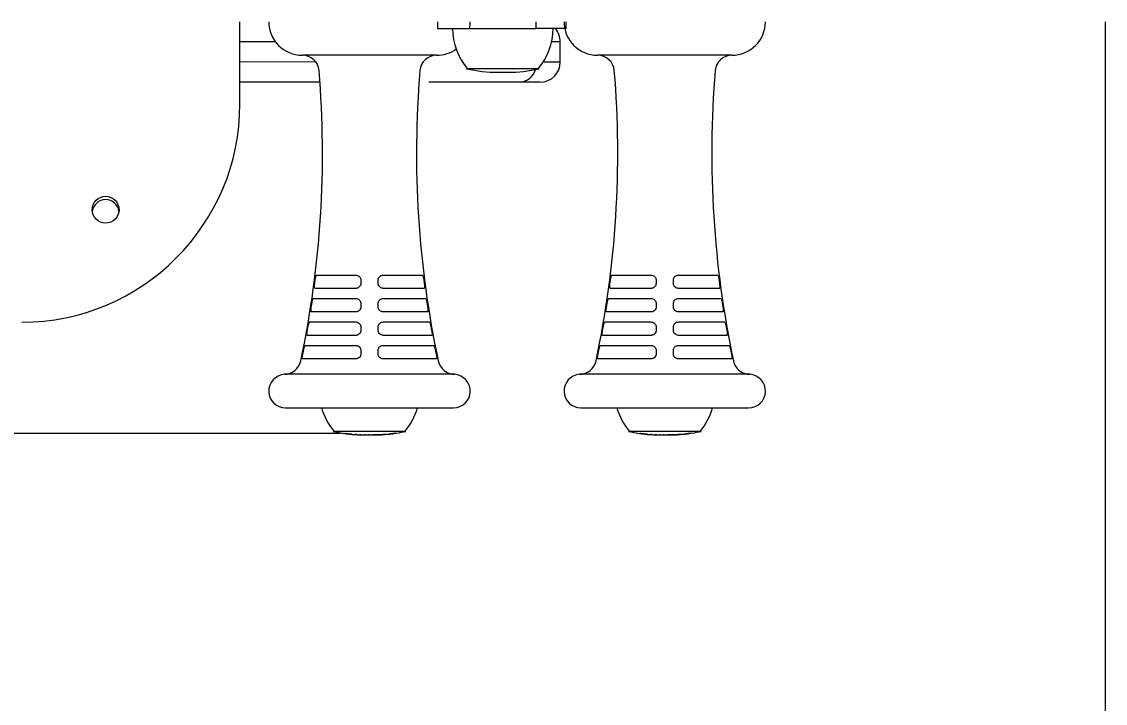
# Model space of a CAD drawing. Header units: millimetres. Extents: x -2738 to 1904, y -2170 to 1838.
# Drawn here: x 81 to 403.7, y -25.2 to 177.8 of the extents above; entities that cross this region are included whole.
import ezdxf

# ---------------------------------------------------------------- set-up
doc = ezdxf.new("R2010")
doc.units = ezdxf.units.MM
doc.layers.add('DIKOM_ОБЪЕКТ', color=7, linetype='Continuous')
doc.layers.add('DIKOM_РАЗМЕР_ОБЪЕКТА', color=7, linetype='Continuous')
doc.styles.add('style1', font='arialbd.ttf', dxfattribs={"width": 0.8})
doc.dimstyles.new('1-50', dxfattribs={"dimtxt": 300, "dimasz": 200, "dimexe": 100, "dimexo": 0, "dimgap": 100, "dimtad": 1, "dimtxsty": 'style1', "dimcen": 200, "dimclrd": 7, "dimclre": 7, "dimclrt": 7, "dimadec": 1, "dimazin": 2, "dimtfac": 1, "dimtmove": 0, "dimatfit": 2, "dimfxl": 0, "dimlwd": 25, "dimlwe": 18, "dimarcsym": 0})

# ---------------------------------------------------------------- blocks, each defined once
blk = doc.blocks.new('*D0')
at = {"layer": 'Defpoints', "color": 0, "transparency": 16777216}
for p in [(-415.18, 177.81), (403.7, 177.81), (403.7, -584.81)]:
    blk.add_point(p, dxfattribs=at)
at = {"layer": 'DIKOM_РАЗМЕР_ОБЪЕКТА', "color": 7, "lineweight": 18, "transparency": 16777216}
for p, q in [((-415.18, 177.81), (-415.18, -684.81)), ((403.7, 177.81), (403.7, -684.81))]:
    blk.add_line(p, q, dxfattribs=at)
at = {"layer": 'DIKOM_РАЗМЕР_ОБЪЕКТА', "color": 7, "lineweight": 25, "transparency": 16777216}
blk.add_line((-215.18, -584.81), (203.7, -584.81), dxfattribs=at)
at = {"layer": 'DIKOM_РАЗМЕР_ОБЪЕКТА', "color": 7, "transparency": 16777216}
for points in [[(-215.18, -551.48), (-215.18, -618.15), (-415.18, -584.81)], [(203.7, -551.48), (203.7, -618.15), (403.7, -584.81)]]:
    blk.add_solid(points, dxfattribs=at)
at = {"layer": 'DIKOM_РАЗМЕР_ОБЪЕКТА', "color": 7, "transparency": 16777216, "insert": (-5.74, -331.64), "char_height": 300, "attachment_point": 5, "style": 'style1'}
blk.add_mtext('{\\fArial|b0|i0|c204|p34;820}', dxfattribs=at)
blk = doc.blocks.new('*D3')
at = {"layer": 'Defpoints', "color": 0, "transparency": 16777216}
for p in [(174.05, 320.81), (-602, 55.19), (175.94, 55.19)]:
    blk.add_point(p, dxfattribs=at)
at = {"layer": 'DIKOM_РАЗМЕР_ОБЪЕКТА', "color": 7, "lineweight": 25, "transparency": 16777216}
for p, q in [((-602, 520.81), (-602, 720.81)), ((-602, 320.81), (-602, 55.19)), ((-602, -144.81), (-602, -344.81))]:
    blk.add_line(p, q, dxfattribs=at)
at = {"layer": 'DIKOM_РАЗМЕР_ОБЪЕКТА', "color": 7, "lineweight": 18, "transparency": 16777216}
for p, q in [((174.05, 320.81), (-702, 320.81)), ((175.94, 55.19), (-702, 55.19))]:
    blk.add_line(p, q, dxfattribs=at)
at = {"layer": 'DIKOM_РАЗМЕР_ОБЪЕКТА', "color": 7, "transparency": 16777216}
for points in [[(-635.33, 520.81), (-568.67, 520.81), (-602, 320.81)], [(-635.33, -144.81), (-568.67, -144.81), (-602, 55.19)]]:
    blk.add_solid(points, dxfattribs=at)
at = {"layer": 'DIKOM_РАЗМЕР_ОБЪЕКТА', "color": 7, "transparency": 16777216, "insert": (-855.17, 188), "char_height": 300, "attachment_point": 5, "rotation": 90, "style": 'style1'}
blk.add_mtext('{\\fArial|b0|i0|c204|p34;260}', dxfattribs=at)

msp = doc.modelspace()

# ---------------------------------------------------------------- linework, layer by layer
at = {"layer": 'DIKOM_ОБЪЕКТ', "color": 7, "lineweight": 15}
for p, q in [((145.955, 153.314), (145.955, 177.814)), ((204.795, 177.814), (204.795, 175.814)), ((234.19, 175.814), (234.19, 177.814)), ((243.144, 175.814), (243.144, 177.814)), ((204.795, 175.814), (234.19, 175.814)), ((243.144, 175.814), (234.19, 175.814)), ((156.548, 171.814), (145.955, 171.814)), ((241.378, 171.814), (238.811, 171.814)), ((241.378, 165.814), (241.378, 171.814)), ((145.955, 165.814), (168.476, 165.907)), ((204.548, 167.814), (164.548, 167.814)), ((212.127, 165.814), (212.127, 166.06)), ((212.127, 165.814), (212.284, 165.814)), ((236.275, 165.814), (241.378, 165.814)), ((292.485, 167.814), (252.485, 167.814)), ((235.08, 163.814), (213.48, 163.814)), ((222.805, 162.761), (225.754, 162.761)), ((169.793, 159.814), (145.955, 159.814)), ((207.186, 159.814), (202.201, 159.814)), ((229.377, 159.814), (207.186, 159.814)), ((235.378, 159.814), (229.377, 159.814)), ((168.88, 102.374), (180.421, 102.374)), ((188.674, 102.374), (200.216, 102.374)), ((256.816, 102.374), (268.358, 102.374)), ((276.611, 102.374), (288.153, 102.374)), ((180.426, 98.381), (168.347, 98.381)), ((200.749, 98.381), (188.67, 98.381)), ((268.363, 98.381), (256.284, 98.381)), ((288.686, 98.381), (276.607, 98.381)), ((167.911, 95.386), (180.429, 95.386)), ((188.667, 95.386), (201.185, 95.386)), ((255.848, 95.386), (268.366, 95.386)), ((276.604, 95.386), (289.122, 95.386)), ((180.433, 91.393), (167.281, 91.393)), ((201.815, 91.393), (188.662, 91.393)), ((268.37, 91.393), (255.218, 91.393)), ((289.752, 91.393), (276.599, 91.393)), ((166.772, 88.398), (180.437, 88.398)), ((188.659, 88.398), (202.324, 88.398)), ((254.709, 88.398), (268.374, 88.398)), ((276.596, 88.398), (290.261, 88.398)), ((180.441, 84.404), (166.045, 84.404)), ((203.051, 84.404), (188.654, 84.404)), ((268.378, 84.404), (253.982, 84.404)), ((290.988, 84.404), (276.591, 84.404)), ((165.462, 81.409), (180.445, 81.409)), ((188.651, 81.409), (203.633, 81.409)), ((253.399, 81.409), (268.382, 81.409)), ((276.588, 81.409), (291.57, 81.409)), ((180.449, 77.416), (164.637, 77.416)), ((204.459, 77.416), (188.647, 77.416)), ((268.386, 77.416), (252.574, 77.416)), ((292.396, 77.416), (276.583, 77.416)), ((209.902, 72.814), (159.194, 72.814)), ((297.839, 72.814), (247.131, 72.814)), ((159.561, 62.8), (209.534, 62.8)), ((247.498, 62.8), (297.471, 62.8)), ((195.348, 55.814), (173.748, 55.814)), ((176.869, 55.228), (176.814, 55.233)), ((189.072, 54.918), (189.058, 54.917)), ((189.196, 54.954), (190.524, 55.008)), ((190.649, 55.019), (190.437, 55.005)), ((190.863, 55.048), (191.176, 55.185)), ((191.46, 55.191), (191.129, 55.081)), ((191.469, 55.193), (191.46, 55.191)), ((283.285, 55.814), (261.685, 55.814)), ((264.806, 55.228), (264.751, 55.233)), ((277.009, 54.918), (276.995, 54.917)), ((277.133, 54.954), (278.461, 55.008)), ((278.586, 55.019), (278.374, 55.005)), ((278.8, 55.048), (279.113, 55.185)), ((279.396, 55.191), (279.066, 55.081)), ((279.406, 55.193), (279.396, 55.191)), ((180.77, 54.834), (181.006, 54.818)), ((183.217, 54.761), (182.954, 54.761)), ((183.121, 54.761), (184.031, 54.761)), ((184.046, 54.761), (185.09, 54.761)), ((184.392, 54.763), (184.047, 54.762)), ((185.093, 54.761), (185.475, 54.761)), ((185.475, 54.761), (186.023, 54.761)), ((188.293, 54.829), (188.305, 54.826)), ((268.707, 54.834), (268.943, 54.818)), ((271.154, 54.761), (270.891, 54.761)), ((271.058, 54.761), (271.968, 54.761)), ((271.982, 54.761), (273.026, 54.761)), ((272.329, 54.763), (271.984, 54.762)), ((273.029, 54.761), (273.412, 54.761)), ((273.412, 54.761), (273.96, 54.761)), ((276.23, 54.829), (276.242, 54.826))]:
    msp.add_line(p, q, dxfattribs=at)
at = {"layer": 'DIKOM_ОБЪЕКТ', "color": 7, "lineweight": 15, "flags": 128}
for points in [[(190.788, 55.034), (190.793, 55.034), (190.797, 55.035)], [(278.725, 55.034), (278.73, 55.034), (278.734, 55.035)]]:
    msp.add_lwpolyline(points, dxfattribs=at)
at = {"layer": 'DIKOM_ОБЪЕКТ', "color": 7, "lineweight": 15}
msp.add_circle((105.955, 121.814), 4, dxfattribs=at)
for centre, radius, start, end in [((164.548, 177.814), 10, 180, 270), ((204.548, 177.814), 10, 348.46305, 0), ((252.485, 177.814), 10, 180, 270), ((292.485, 177.814), 10, 270, 0), ((227.956, 175.974), 18.677, 180.49093, 220.62116), ((220.603, 175.974), 18.677, 319.37884, 359.50907), ((235.378, 171.814), 6, 0, 41.81031), ((204.548, 177.814), 10, 270, 305.6062), ((164.548, 162.814), 5, 4.72815, 90), ((204.548, 162.814), 5, 90, 175.27185), ((235.378, 165.814), 6, 270, 0), ((252.485, 162.814), 5, 4.72815, 90), ((292.485, 162.814), 5, 90, 175.27185), ((-128.311, 138.592), 298.859, 348.06357, 4.72815), ((497.407, 138.592), 298.859, 175.27185, 191.93643), ((222.805, 204.597), 41.836, 257.12038, 270), ((225.754, 204.597), 41.836, 270, 282.87962), ((229.069, 164.864), 5.059, 273.49351, 345.2325), ((-40.374, 138.592), 298.859, 348.06357, 4.72815), ((585.344, 138.592), 298.859, 175.27185, 191.93643), ((80.955, 153.314), 65, 270, 0), ((105.955, 120.814), 4, 7.18076, 172.81924), ((159.194, 77.814), 5, 270, 348.06357), ((209.902, 77.814), 5, 191.93643, 270), ((247.131, 77.814), 5, 270, 348.06357), ((297.839, 77.814), 5, 191.93643, 270), ((159.561, 67.814), 5.013, 94.20247, 270), ((209.534, 67.814), 5.013, 270, 85.79753), ((247.498, 67.814), 5.013, 94.20247, 270), ((297.471, 67.814), 5.013, 270, 85.79753), ((188.225, 67.974), 18.677, 196.06738, 220.62116), ((180.871, 67.974), 18.677, 319.37884, 343.93262), ((276.162, 67.974), 18.677, 196.06738, 220.62116), ((268.808, 67.974), 18.677, 319.37884, 343.93262), ((183.073, 96.597), 41.836, 257.12038, 261.47051), ((183.073, 96.597), 41.836, 263.39515, 264.50683), ((183.073, 96.597), 41.836, 265.33853, 266.52908), ((186.023, 96.597), 41.836, 273.0951, 274.21074), ((186.023, 96.597), 41.836, 274.84957, 276.05843), ((186.023, 96.597), 41.836, 277.01283, 278.092), ((186.023, 96.597), 41.836, 279.17415, 282.87962), ((271.01, 96.597), 41.836, 257.12038, 261.47051), ((271.01, 96.597), 41.836, 263.39515, 264.50683), ((271.01, 96.597), 41.836, 265.33853, 266.52908), ((273.96, 96.597), 41.836, 273.0951, 274.21074), ((273.96, 96.597), 41.836, 274.84957, 276.05843), ((273.96, 96.597), 41.836, 277.01283, 278.092), ((273.96, 96.597), 41.836, 279.17415, 282.87962), ((183.073, 96.597), 41.836, 267.16682, 268.31405), ((183.073, 96.597), 41.836, 268.95114, 269.28741), ((186.023, 96.597), 41.836, 270, 272.47474), ((271.01, 96.597), 41.836, 267.16682, 268.31405), ((271.01, 96.597), 41.836, 268.95114, 269.28741), ((273.96, 96.597), 41.836, 270, 272.47474)]:
    msp.add_arc(centre, radius, start, end, dxfattribs=at)
for points in [[(168.232, 99.879), (168.276, 100.211), (168.32, 100.544), (168.363, 100.877)], [(181.97, 100.877), (181.97, 100.544), (181.97, 100.211), (181.971, 99.879)], [(187.125, 99.879), (187.125, 100.211), (187.126, 100.544), (187.126, 100.877)], [(200.733, 100.877), (200.776, 100.544), (200.819, 100.211), (200.864, 99.879)], [(256.169, 99.879), (256.213, 100.211), (256.257, 100.544), (256.3, 100.877)], [(269.907, 100.877), (269.907, 100.544), (269.907, 100.211), (269.907, 99.879)], [(275.062, 99.879), (275.062, 100.211), (275.063, 100.544), (275.063, 100.877)], [(288.67, 100.877), (288.713, 100.544), (288.756, 100.211), (288.8, 99.879)], [(167.223, 92.89), (167.275, 93.223), (167.326, 93.556), (167.377, 93.889)], [(181.975, 93.889), (181.975, 93.556), (181.975, 93.223), (181.975, 92.89)], [(187.12, 92.89), (187.121, 93.223), (187.121, 93.556), (187.121, 93.889)], [(201.718, 93.889), (201.769, 93.556), (201.821, 93.223), (201.873, 92.89)], [(255.16, 92.89), (255.212, 93.223), (255.263, 93.556), (255.314, 93.889)], [(269.912, 93.889), (269.912, 93.556), (269.912, 93.223), (269.912, 92.89)], [(275.057, 92.89), (275.058, 93.223), (275.058, 93.556), (275.058, 93.889)], [(289.655, 93.889), (289.706, 93.556), (289.758, 93.223), (289.81, 92.89)], [(166.044, 85.902), (166.104, 86.235), (166.164, 86.567), (166.223, 86.9)], [(181.98, 86.9), (181.98, 86.567), (181.98, 86.235), (181.98, 85.902)], [(187.116, 85.902), (187.116, 86.235), (187.116, 86.567), (187.116, 86.9)], [(202.873, 86.9), (202.932, 86.567), (202.992, 86.235), (203.052, 85.902)], [(253.981, 85.902), (254.041, 86.235), (254.101, 86.567), (254.16, 86.9)], [(269.916, 86.9), (269.917, 86.567), (269.917, 86.235), (269.917, 85.902)], [(275.052, 85.902), (275.053, 86.235), (275.053, 86.567), (275.053, 86.9)], [(290.81, 86.9), (290.869, 86.567), (290.929, 86.235), (290.989, 85.902)], [(164.694, 78.914), (164.762, 79.246), (164.83, 79.579), (164.897, 79.912)], [(181.984, 79.912), (181.985, 79.579), (181.985, 79.246), (181.985, 78.914)], [(187.111, 78.914), (187.111, 79.246), (187.111, 79.579), (187.111, 79.912)], [(204.199, 79.912), (204.266, 79.579), (204.334, 79.246), (204.402, 78.914)], [(252.63, 78.914), (252.699, 79.246), (252.767, 79.579), (252.834, 79.912)], [(269.921, 79.912), (269.922, 79.579), (269.922, 79.246), (269.922, 78.914)], [(275.048, 78.914), (275.048, 79.246), (275.048, 79.579), (275.048, 79.912)], [(292.136, 79.912), (292.203, 79.579), (292.271, 79.246), (292.339, 78.914)]]:
    msp.add_open_spline(points, degree=3, dxfattribs=at)
for points, knots in [([(168.363, 100.877), (168.389, 101.081), (168.422, 101.283), (168.477, 101.557), (168.497, 101.645), (168.538, 101.808), (168.559, 101.882), (168.604, 102.019), (168.627, 102.08), (168.675, 102.185), (168.7, 102.23), (168.775, 102.338), (168.827, 102.374), (168.88, 102.374)], [0, 0, 0, 0, 0.25, 0.25, 0.375, 0.375, 0.5, 0.5, 0.625, 0.625, 0.75, 0.75, 1, 1, 1, 1]), ([(180.421, 102.374), (180.62, 102.374), (180.818, 102.337), (181.185, 102.194), (181.357, 102.086), (181.573, 101.882), (181.64, 101.806), (181.756, 101.643), (181.805, 101.556), (181.886, 101.372), (181.917, 101.275), (181.959, 101.079), (181.97, 100.979), (181.97, 100.877)], [0, 0, 0, 0, 0.25, 0.25, 0.5, 0.5, 0.625, 0.625, 0.75, 0.75, 0.875, 0.875, 1, 1, 1, 1]), ([(187.126, 100.877), (187.126, 101.081), (187.17, 101.283), (187.291, 101.557), (187.342, 101.645), (187.457, 101.808), (187.523, 101.882), (187.668, 102.019), (187.748, 102.08), (187.915, 102.185), (188.003, 102.23), (188.28, 102.338), (188.475, 102.374), (188.674, 102.374)], [0, 0, 0, 0, 0.25, 0.25, 0.375, 0.375, 0.5, 0.5, 0.625, 0.625, 0.75, 0.75, 1, 1, 1, 1]), ([(200.216, 102.374), (200.269, 102.374), (200.321, 102.337), (200.421, 102.194), (200.47, 102.086), (200.537, 101.882), (200.559, 101.806), (200.6, 101.643), (200.619, 101.556), (200.656, 101.372), (200.674, 101.275), (200.705, 101.079), (200.72, 100.979), (200.733, 100.877)], [0, 0, 0, 0, 0.25, 0.25, 0.5, 0.5, 0.625, 0.625, 0.75, 0.75, 0.875, 0.875, 1, 1, 1, 1]), ([(256.3, 100.877), (256.326, 101.081), (256.358, 101.283), (256.414, 101.557), (256.433, 101.645), (256.475, 101.808), (256.496, 101.882), (256.541, 102.019), (256.564, 102.08), (256.612, 102.185), (256.636, 102.23), (256.712, 102.338), (256.764, 102.374), (256.816, 102.374)], [0, 0, 0, 0, 0.25, 0.25, 0.375, 0.375, 0.5, 0.5, 0.625, 0.625, 0.75, 0.75, 1, 1, 1, 1]), ([(268.358, 102.374), (268.557, 102.374), (268.755, 102.337), (269.122, 102.194), (269.294, 102.086), (269.51, 101.882), (269.577, 101.806), (269.693, 101.643), (269.742, 101.556), (269.823, 101.372), (269.854, 101.275), (269.896, 101.079), (269.907, 100.979), (269.907, 100.877)], [0, 0, 0, 0, 0.25, 0.25, 0.5, 0.5, 0.625, 0.625, 0.75, 0.75, 0.875, 0.875, 1, 1, 1, 1]), ([(275.063, 100.877), (275.063, 101.081), (275.107, 101.283), (275.228, 101.557), (275.279, 101.645), (275.394, 101.808), (275.46, 101.882), (275.605, 102.019), (275.685, 102.08), (275.852, 102.185), (275.94, 102.23), (276.217, 102.338), (276.412, 102.374), (276.611, 102.374)], [0, 0, 0, 0, 0.25, 0.25, 0.375, 0.375, 0.5, 0.5, 0.625, 0.625, 0.75, 0.75, 1, 1, 1, 1]), ([(288.153, 102.374), (288.206, 102.374), (288.258, 102.337), (288.358, 102.194), (288.407, 102.086), (288.474, 101.882), (288.496, 101.806), (288.537, 101.643), (288.556, 101.556), (288.593, 101.372), (288.611, 101.275), (288.642, 101.079), (288.657, 100.979), (288.67, 100.877)], [0, 0, 0, 0, 0.25, 0.25, 0.5, 0.5, 0.625, 0.625, 0.75, 0.75, 0.875, 0.875, 1, 1, 1, 1]), ([(168.347, 98.381), (168.297, 98.381), (168.256, 98.418), (168.196, 98.561), (168.176, 98.67), (168.164, 98.876), (168.163, 98.953), (168.165, 99.117), (168.168, 99.204), (168.18, 99.388), (168.188, 99.485), (168.207, 99.679), (168.219, 99.778), (168.232, 99.879)], [0, 0, 0, 0, 0.25, 0.25, 0.5, 0.5, 0.625, 0.625, 0.75, 0.75, 0.875, 0.875, 1, 1, 1, 1]), ([(181.971, 99.879), (181.971, 99.678), (181.928, 99.478), (181.769, 99.112), (181.65, 98.944), (181.432, 98.738), (181.352, 98.676), (181.183, 98.57), (181.095, 98.525), (180.909, 98.453), (180.813, 98.426), (180.621, 98.39), (180.524, 98.381), (180.426, 98.381)], [0, 0, 0, 0, 0.25, 0.25, 0.5, 0.5, 0.625, 0.625, 0.75, 0.75, 0.875, 0.875, 1, 1, 1, 1]), ([(188.67, 98.381), (188.474, 98.381), (188.277, 98.418), (187.908, 98.561), (187.735, 98.67), (187.518, 98.876), (187.451, 98.953), (187.335, 99.117), (187.287, 99.204), (187.207, 99.388), (187.176, 99.485), (187.135, 99.679), (187.125, 99.778), (187.125, 99.879)], [0, 0, 0, 0, 0.25, 0.25, 0.5, 0.5, 0.625, 0.625, 0.75, 0.75, 0.875, 0.875, 1, 1, 1, 1]), ([(200.864, 99.879), (200.89, 99.678), (200.91, 99.478), (200.933, 99.112), (200.936, 98.944), (200.923, 98.738), (200.917, 98.676), (200.897, 98.57), (200.885, 98.525), (200.855, 98.453), (200.837, 98.426), (200.797, 98.39), (200.774, 98.381), (200.749, 98.381)], [0, 0, 0, 0, 0.25, 0.25, 0.5, 0.5, 0.625, 0.625, 0.75, 0.75, 0.875, 0.875, 1, 1, 1, 1]), ([(256.284, 98.381), (256.234, 98.381), (256.193, 98.418), (256.132, 98.561), (256.113, 98.67), (256.101, 98.876), (256.1, 98.953), (256.102, 99.117), (256.105, 99.204), (256.117, 99.388), (256.125, 99.485), (256.144, 99.679), (256.156, 99.778), (256.169, 99.879)], [0, 0, 0, 0, 0.25, 0.25, 0.5, 0.5, 0.625, 0.625, 0.75, 0.75, 0.875, 0.875, 1, 1, 1, 1]), ([(269.907, 99.879), (269.908, 99.678), (269.865, 99.478), (269.706, 99.112), (269.587, 98.944), (269.369, 98.738), (269.289, 98.676), (269.12, 98.57), (269.031, 98.525), (268.846, 98.453), (268.75, 98.426), (268.558, 98.39), (268.461, 98.381), (268.363, 98.381)], [0, 0, 0, 0, 0.25, 0.25, 0.5, 0.5, 0.625, 0.625, 0.75, 0.75, 0.875, 0.875, 1, 1, 1, 1]), ([(276.607, 98.381), (276.411, 98.381), (276.213, 98.418), (275.845, 98.561), (275.672, 98.67), (275.454, 98.876), (275.388, 98.953), (275.272, 99.117), (275.223, 99.204), (275.144, 99.388), (275.113, 99.485), (275.072, 99.679), (275.062, 99.778), (275.062, 99.879)], [0, 0, 0, 0, 0.25, 0.25, 0.5, 0.5, 0.625, 0.625, 0.75, 0.75, 0.875, 0.875, 1, 1, 1, 1]), ([(288.8, 99.879), (288.827, 99.678), (288.847, 99.478), (288.87, 99.112), (288.873, 98.944), (288.86, 98.738), (288.853, 98.676), (288.834, 98.57), (288.822, 98.525), (288.792, 98.453), (288.774, 98.426), (288.734, 98.39), (288.711, 98.381), (288.686, 98.381)], [0, 0, 0, 0, 0.25, 0.25, 0.5, 0.5, 0.625, 0.625, 0.75, 0.75, 0.875, 0.875, 1, 1, 1, 1]), ([(167.377, 93.889), (167.409, 94.092), (167.445, 94.293), (167.506, 94.566), (167.527, 94.655), (167.571, 94.817), (167.593, 94.892), (167.64, 95.028), (167.664, 95.09), (167.712, 95.196), (167.736, 95.24), (167.811, 95.349), (167.861, 95.386), (167.911, 95.386)], [0, 0, 0, 0, 0.25, 0.25, 0.375, 0.375, 0.5, 0.5, 0.625, 0.625, 0.75, 0.75, 1, 1, 1, 1]), ([(180.429, 95.386), (180.629, 95.386), (180.827, 95.348), (181.194, 95.204), (181.365, 95.096), (181.581, 94.891), (181.647, 94.815), (181.762, 94.652), (181.811, 94.566), (181.891, 94.382), (181.923, 94.286), (181.964, 94.09), (181.975, 93.99), (181.975, 93.889)], [0, 0, 0, 0, 0.25, 0.25, 0.5, 0.5, 0.625, 0.625, 0.75, 0.75, 0.875, 0.875, 1, 1, 1, 1]), ([(187.121, 93.889), (187.121, 94.092), (187.165, 94.293), (187.285, 94.566), (187.335, 94.655), (187.45, 94.817), (187.515, 94.892), (187.66, 95.028), (187.739, 95.09), (187.906, 95.196), (187.994, 95.24), (188.271, 95.349), (188.467, 95.386), (188.667, 95.386)], [0, 0, 0, 0, 0.25, 0.25, 0.375, 0.375, 0.5, 0.5, 0.625, 0.625, 0.75, 0.75, 1, 1, 1, 1]), ([(201.185, 95.386), (201.235, 95.386), (201.285, 95.348), (201.384, 95.204), (201.433, 95.096), (201.503, 94.891), (201.526, 94.815), (201.569, 94.652), (201.59, 94.566), (201.631, 94.382), (201.65, 94.286), (201.686, 94.09), (201.703, 93.99), (201.718, 93.889)], [0, 0, 0, 0, 0.25, 0.25, 0.5, 0.5, 0.625, 0.625, 0.75, 0.75, 0.875, 0.875, 1, 1, 1, 1]), ([(255.314, 93.889), (255.346, 94.092), (255.382, 94.293), (255.443, 94.566), (255.464, 94.655), (255.508, 94.817), (255.53, 94.892), (255.577, 95.028), (255.601, 95.09), (255.649, 95.196), (255.673, 95.24), (255.748, 95.349), (255.798, 95.386), (255.848, 95.386)], [0, 0, 0, 0, 0.25, 0.25, 0.375, 0.375, 0.5, 0.5, 0.625, 0.625, 0.75, 0.75, 1, 1, 1, 1]), ([(268.366, 95.386), (268.566, 95.386), (268.764, 95.348), (269.131, 95.204), (269.302, 95.096), (269.518, 94.891), (269.584, 94.815), (269.699, 94.652), (269.748, 94.566), (269.828, 94.382), (269.86, 94.286), (269.901, 94.09), (269.911, 93.99), (269.912, 93.889)], [0, 0, 0, 0, 0.25, 0.25, 0.5, 0.5, 0.625, 0.625, 0.75, 0.75, 0.875, 0.875, 1, 1, 1, 1]), ([(275.058, 93.889), (275.058, 94.092), (275.102, 94.293), (275.222, 94.566), (275.272, 94.655), (275.387, 94.817), (275.452, 94.892), (275.596, 95.028), (275.676, 95.09), (275.843, 95.196), (275.931, 95.24), (276.208, 95.349), (276.404, 95.386), (276.604, 95.386)], [0, 0, 0, 0, 0.25, 0.25, 0.375, 0.375, 0.5, 0.5, 0.625, 0.625, 0.75, 0.75, 1, 1, 1, 1]), ([(289.122, 95.386), (289.172, 95.386), (289.222, 95.348), (289.321, 95.204), (289.37, 95.096), (289.44, 94.891), (289.462, 94.815), (289.506, 94.652), (289.527, 94.566), (289.567, 94.382), (289.587, 94.286), (289.623, 94.09), (289.64, 93.99), (289.655, 93.889)], [0, 0, 0, 0, 0.25, 0.25, 0.5, 0.5, 0.625, 0.625, 0.75, 0.75, 0.875, 0.875, 1, 1, 1, 1]), ([(167.281, 91.393), (167.234, 91.393), (167.197, 91.43), (167.145, 91.574), (167.131, 91.684), (167.126, 91.89), (167.128, 91.968), (167.135, 92.132), (167.141, 92.218), (167.158, 92.402), (167.169, 92.498), (167.193, 92.692), (167.207, 92.79), (167.223, 92.89)], [0, 0, 0, 0, 0.25, 0.25, 0.5, 0.5, 0.625, 0.625, 0.75, 0.75, 0.875, 0.875, 1, 1, 1, 1]), ([(181.975, 92.89), (181.975, 92.69), (181.934, 92.491), (181.776, 92.127), (181.658, 91.958), (181.441, 91.752), (181.36, 91.689), (181.192, 91.583), (181.103, 91.538), (180.918, 91.465), (180.822, 91.438), (180.629, 91.402), (180.532, 91.393), (180.433, 91.393)], [0, 0, 0, 0, 0.25, 0.25, 0.5, 0.5, 0.625, 0.625, 0.75, 0.75, 0.875, 0.875, 1, 1, 1, 1]), ([(188.662, 91.393), (188.466, 91.393), (188.268, 91.43), (187.899, 91.574), (187.726, 91.684), (187.51, 91.89), (187.443, 91.968), (187.329, 92.132), (187.28, 92.218), (187.201, 92.402), (187.171, 92.498), (187.131, 92.692), (187.12, 92.79), (187.12, 92.89)], [0, 0, 0, 0, 0.25, 0.25, 0.5, 0.5, 0.625, 0.625, 0.75, 0.75, 0.875, 0.875, 1, 1, 1, 1]), ([(201.873, 92.89), (201.904, 92.69), (201.929, 92.491), (201.963, 92.127), (201.971, 91.958), (201.966, 91.752), (201.962, 91.689), (201.948, 91.583), (201.938, 91.538), (201.912, 91.465), (201.896, 91.438), (201.859, 91.402), (201.838, 91.393), (201.815, 91.393)], [0, 0, 0, 0, 0.25, 0.25, 0.5, 0.5, 0.625, 0.625, 0.75, 0.75, 0.875, 0.875, 1, 1, 1, 1]), ([(255.218, 91.393), (255.171, 91.393), (255.133, 91.43), (255.082, 91.574), (255.068, 91.684), (255.063, 91.89), (255.064, 91.968), (255.072, 92.132), (255.078, 92.218), (255.095, 92.402), (255.106, 92.498), (255.13, 92.692), (255.144, 92.79), (255.16, 92.89)], [0, 0, 0, 0, 0.25, 0.25, 0.5, 0.5, 0.625, 0.625, 0.75, 0.75, 0.875, 0.875, 1, 1, 1, 1]), ([(269.912, 92.89), (269.912, 92.69), (269.871, 92.491), (269.713, 92.127), (269.594, 91.958), (269.378, 91.752), (269.297, 91.689), (269.129, 91.583), (269.04, 91.538), (268.855, 91.465), (268.759, 91.438), (268.566, 91.402), (268.469, 91.393), (268.37, 91.393)], [0, 0, 0, 0, 0.25, 0.25, 0.5, 0.5, 0.625, 0.625, 0.75, 0.75, 0.875, 0.875, 1, 1, 1, 1]), ([(276.599, 91.393), (276.403, 91.393), (276.205, 91.43), (275.836, 91.574), (275.663, 91.684), (275.447, 91.89), (275.38, 91.968), (275.266, 92.132), (275.217, 92.218), (275.138, 92.402), (275.107, 92.498), (275.067, 92.692), (275.057, 92.79), (275.057, 92.89)], [0, 0, 0, 0, 0.25, 0.25, 0.5, 0.5, 0.625, 0.625, 0.75, 0.75, 0.875, 0.875, 1, 1, 1, 1]), ([(289.81, 92.89), (289.841, 92.69), (289.866, 92.491), (289.9, 92.127), (289.908, 91.958), (289.903, 91.752), (289.899, 91.689), (289.885, 91.583), (289.875, 91.538), (289.849, 91.465), (289.833, 91.438), (289.796, 91.402), (289.775, 91.393), (289.752, 91.393)], [0, 0, 0, 0, 0.25, 0.25, 0.5, 0.5, 0.625, 0.625, 0.75, 0.75, 0.875, 0.875, 1, 1, 1, 1]), ([(166.223, 86.9), (166.259, 87.103), (166.3, 87.303), (166.365, 87.576), (166.388, 87.664), (166.435, 87.826), (166.458, 87.901), (166.506, 88.038), (166.53, 88.1), (166.579, 88.206), (166.604, 88.251), (166.677, 88.36), (166.725, 88.398), (166.772, 88.398)], [0, 0, 0, 0, 0.25, 0.25, 0.375, 0.375, 0.5, 0.5, 0.625, 0.625, 0.75, 0.75, 1, 1, 1, 1]), ([(180.437, 88.398), (180.637, 88.398), (180.836, 88.359), (181.203, 88.214), (181.374, 88.105), (181.589, 87.901), (181.655, 87.824), (181.769, 87.662), (181.817, 87.575), (181.897, 87.392), (181.928, 87.296), (181.969, 87.101), (181.979, 87.002), (181.98, 86.9)], [0, 0, 0, 0, 0.25, 0.25, 0.5, 0.5, 0.625, 0.625, 0.75, 0.75, 0.875, 0.875, 1, 1, 1, 1]), ([(187.116, 86.9), (187.116, 87.103), (187.159, 87.303), (187.279, 87.576), (187.328, 87.664), (187.443, 87.826), (187.507, 87.901), (187.651, 88.038), (187.73, 88.1), (187.897, 88.206), (187.985, 88.251), (188.262, 88.36), (188.458, 88.398), (188.659, 88.398)], [0, 0, 0, 0, 0.25, 0.25, 0.375, 0.375, 0.5, 0.5, 0.625, 0.625, 0.75, 0.75, 1, 1, 1, 1]), ([(202.324, 88.398), (202.37, 88.398), (202.419, 88.359), (202.517, 88.214), (202.566, 88.105), (202.638, 87.901), (202.662, 87.824), (202.708, 87.662), (202.731, 87.575), (202.774, 87.392), (202.796, 87.296), (202.836, 87.101), (202.855, 87.002), (202.873, 86.9)], [0, 0, 0, 0, 0.25, 0.25, 0.5, 0.5, 0.625, 0.625, 0.75, 0.75, 0.875, 0.875, 1, 1, 1, 1]), ([(254.16, 86.9), (254.196, 87.103), (254.237, 87.303), (254.302, 87.576), (254.325, 87.664), (254.371, 87.826), (254.395, 87.901), (254.443, 88.038), (254.467, 88.1), (254.516, 88.206), (254.54, 88.251), (254.614, 88.36), (254.662, 88.398), (254.709, 88.398)], [0, 0, 0, 0, 0.25, 0.25, 0.375, 0.375, 0.5, 0.5, 0.625, 0.625, 0.75, 0.75, 1, 1, 1, 1]), ([(268.374, 88.398), (268.574, 88.398), (268.773, 88.359), (269.14, 88.214), (269.311, 88.105), (269.526, 87.901), (269.592, 87.824), (269.706, 87.662), (269.754, 87.575), (269.834, 87.392), (269.865, 87.296), (269.906, 87.101), (269.916, 87.002), (269.916, 86.9)], [0, 0, 0, 0, 0.25, 0.25, 0.5, 0.5, 0.625, 0.625, 0.75, 0.75, 0.875, 0.875, 1, 1, 1, 1]), ([(275.053, 86.9), (275.053, 87.103), (275.096, 87.303), (275.216, 87.576), (275.265, 87.664), (275.38, 87.826), (275.444, 87.901), (275.588, 88.038), (275.667, 88.1), (275.834, 88.206), (275.922, 88.251), (276.199, 88.36), (276.395, 88.398), (276.596, 88.398)], [0, 0, 0, 0, 0.25, 0.25, 0.375, 0.375, 0.5, 0.5, 0.625, 0.625, 0.75, 0.75, 1, 1, 1, 1]), ([(290.261, 88.398), (290.307, 88.398), (290.356, 88.359), (290.454, 88.214), (290.503, 88.105), (290.575, 87.901), (290.599, 87.824), (290.645, 87.662), (290.667, 87.575), (290.711, 87.392), (290.733, 87.296), (290.773, 87.101), (290.792, 87.002), (290.81, 86.9)], [0, 0, 0, 0, 0.25, 0.25, 0.5, 0.5, 0.625, 0.625, 0.75, 0.75, 0.875, 0.875, 1, 1, 1, 1]), ([(166.045, 84.404), (166.001, 84.404), (165.967, 84.442), (165.925, 84.588), (165.915, 84.698), (165.919, 84.905), (165.923, 84.982), (165.936, 85.146), (165.944, 85.233), (165.967, 85.416), (165.98, 85.512), (166.009, 85.705), (166.026, 85.803), (166.044, 85.902)], [0, 0, 0, 0, 0.25, 0.25, 0.5, 0.5, 0.625, 0.625, 0.75, 0.75, 0.875, 0.875, 1, 1, 1, 1]), ([(181.98, 85.902), (181.98, 85.803), (181.97, 85.704), (181.93, 85.51), (181.9, 85.414), (181.783, 85.141), (181.665, 84.973), (181.449, 84.766), (181.369, 84.703), (181.201, 84.596), (181.113, 84.551), (180.927, 84.478), (180.831, 84.45), (180.637, 84.414), (180.54, 84.404), (180.441, 84.404)], [0, 0, 0, 0, 0.125, 0.125, 0.25, 0.25, 0.5, 0.5, 0.625, 0.625, 0.75, 0.75, 0.875, 0.875, 1, 1, 1, 1]), ([(188.654, 84.404), (188.457, 84.404), (188.259, 84.442), (187.89, 84.588), (187.717, 84.698), (187.502, 84.905), (187.435, 84.982), (187.322, 85.146), (187.274, 85.233), (187.195, 85.416), (187.165, 85.512), (187.125, 85.705), (187.115, 85.803), (187.116, 85.902)], [0, 0, 0, 0, 0.25, 0.25, 0.5, 0.5, 0.625, 0.625, 0.75, 0.75, 0.875, 0.875, 1, 1, 1, 1]), ([(203.052, 85.902), (203.07, 85.803), (203.086, 85.704), (203.116, 85.51), (203.129, 85.414), (203.162, 85.141), (203.176, 84.973), (203.179, 84.766), (203.177, 84.703), (203.168, 84.596), (203.16, 84.551), (203.139, 84.478), (203.125, 84.45), (203.092, 84.414), (203.073, 84.404), (203.051, 84.404)], [0, 0, 0, 0, 0.125, 0.125, 0.25, 0.25, 0.5, 0.5, 0.625, 0.625, 0.75, 0.75, 0.875, 0.875, 1, 1, 1, 1]), ([(253.982, 84.404), (253.938, 84.404), (253.904, 84.442), (253.862, 84.588), (253.852, 84.698), (253.856, 84.905), (253.86, 84.982), (253.873, 85.146), (253.881, 85.233), (253.904, 85.416), (253.917, 85.512), (253.946, 85.705), (253.963, 85.803), (253.981, 85.902)], [0, 0, 0, 0, 0.25, 0.25, 0.5, 0.5, 0.625, 0.625, 0.75, 0.75, 0.875, 0.875, 1, 1, 1, 1]), ([(269.917, 85.902), (269.917, 85.803), (269.907, 85.704), (269.867, 85.51), (269.837, 85.414), (269.719, 85.141), (269.602, 84.973), (269.386, 84.766), (269.306, 84.703), (269.138, 84.596), (269.049, 84.551), (268.864, 84.478), (268.768, 84.45), (268.574, 84.414), (268.477, 84.404), (268.378, 84.404)], [0, 0, 0, 0, 0.125, 0.125, 0.25, 0.25, 0.5, 0.5, 0.625, 0.625, 0.75, 0.75, 0.875, 0.875, 1, 1, 1, 1]), ([(276.591, 84.404), (276.394, 84.404), (276.196, 84.442), (275.827, 84.588), (275.654, 84.698), (275.438, 84.905), (275.372, 84.982), (275.259, 85.146), (275.211, 85.233), (275.132, 85.416), (275.102, 85.512), (275.062, 85.705), (275.052, 85.803), (275.052, 85.902)], [0, 0, 0, 0, 0.25, 0.25, 0.5, 0.5, 0.625, 0.625, 0.75, 0.75, 0.875, 0.875, 1, 1, 1, 1]), ([(290.989, 85.902), (291.007, 85.803), (291.023, 85.704), (291.053, 85.51), (291.066, 85.414), (291.099, 85.141), (291.113, 84.973), (291.116, 84.766), (291.114, 84.703), (291.105, 84.596), (291.097, 84.551), (291.076, 84.478), (291.062, 84.45), (291.029, 84.414), (291.01, 84.404), (290.988, 84.404)], [0, 0, 0, 0, 0.125, 0.125, 0.25, 0.25, 0.5, 0.5, 0.625, 0.625, 0.75, 0.75, 0.875, 0.875, 1, 1, 1, 1]), ([(164.897, 79.912), (164.938, 80.114), (164.983, 80.313), (165.054, 80.585), (165.078, 80.673), (165.127, 80.836), (165.152, 80.91), (165.201, 81.047), (165.226, 81.109), (165.276, 81.216), (165.3, 81.261), (165.373, 81.372), (165.419, 81.409), (165.462, 81.409)], [0, 0, 0, 0, 0.25, 0.25, 0.375, 0.375, 0.5, 0.5, 0.625, 0.625, 0.75, 0.75, 1, 1, 1, 1]), ([(180.445, 81.409), (180.646, 81.409), (180.845, 81.371), (181.212, 81.224), (181.383, 81.115), (181.597, 80.91), (181.662, 80.833), (181.776, 80.671), (181.824, 80.585), (181.903, 80.402), (181.933, 80.306), (181.974, 80.112), (181.984, 80.013), (181.984, 79.912)], [0, 0, 0, 0, 0.25, 0.25, 0.5, 0.5, 0.625, 0.625, 0.75, 0.75, 0.875, 0.875, 1, 1, 1, 1]), ([(187.111, 79.912), (187.111, 80.114), (187.154, 80.313), (187.272, 80.585), (187.322, 80.673), (187.435, 80.836), (187.499, 80.91), (187.642, 81.047), (187.721, 81.109), (187.888, 81.216), (187.976, 81.261), (188.253, 81.372), (188.45, 81.409), (188.651, 81.409)], [0, 0, 0, 0, 0.25, 0.25, 0.375, 0.375, 0.5, 0.5, 0.625, 0.625, 0.75, 0.75, 1, 1, 1, 1]), ([(203.633, 81.409), (203.677, 81.409), (203.724, 81.371), (203.82, 81.224), (203.87, 81.115), (203.944, 80.91), (203.969, 80.833), (204.018, 80.671), (204.042, 80.585), (204.089, 80.402), (204.113, 80.306), (204.157, 80.112), (204.178, 80.013), (204.199, 79.912)], [0, 0, 0, 0, 0.25, 0.25, 0.5, 0.5, 0.625, 0.625, 0.75, 0.75, 0.875, 0.875, 1, 1, 1, 1]), ([(252.834, 79.912), (252.875, 80.114), (252.92, 80.313), (252.991, 80.585), (253.015, 80.673), (253.064, 80.836), (253.089, 80.91), (253.138, 81.047), (253.163, 81.109), (253.213, 81.216), (253.237, 81.261), (253.31, 81.372), (253.356, 81.409), (253.399, 81.409)], [0, 0, 0, 0, 0.25, 0.25, 0.375, 0.375, 0.5, 0.5, 0.625, 0.625, 0.75, 0.75, 1, 1, 1, 1]), ([(268.382, 81.409), (268.583, 81.409), (268.782, 81.371), (269.149, 81.224), (269.32, 81.115), (269.534, 80.91), (269.599, 80.833), (269.712, 80.671), (269.761, 80.585), (269.84, 80.402), (269.87, 80.306), (269.911, 80.112), (269.921, 80.013), (269.921, 79.912)], [0, 0, 0, 0, 0.25, 0.25, 0.5, 0.5, 0.625, 0.625, 0.75, 0.75, 0.875, 0.875, 1, 1, 1, 1]), ([(275.048, 79.912), (275.048, 80.114), (275.091, 80.313), (275.209, 80.585), (275.258, 80.673), (275.372, 80.836), (275.436, 80.91), (275.579, 81.047), (275.658, 81.109), (275.825, 81.216), (275.913, 81.261), (276.19, 81.372), (276.387, 81.409), (276.588, 81.409)], [0, 0, 0, 0, 0.25, 0.25, 0.375, 0.375, 0.5, 0.5, 0.625, 0.625, 0.75, 0.75, 1, 1, 1, 1]), ([(291.57, 81.409), (291.613, 81.409), (291.661, 81.371), (291.757, 81.224), (291.807, 81.115), (291.881, 80.91), (291.906, 80.833), (291.955, 80.671), (291.979, 80.585), (292.026, 80.402), (292.05, 80.306), (292.094, 80.112), (292.115, 80.013), (292.136, 79.912)], [0, 0, 0, 0, 0.25, 0.25, 0.5, 0.5, 0.625, 0.625, 0.75, 0.75, 0.875, 0.875, 1, 1, 1, 1]), ([(164.637, 77.416), (164.596, 77.416), (164.567, 77.454), (164.533, 77.601), (164.529, 77.712), (164.54, 77.919), (164.547, 77.997), (164.565, 78.16), (164.576, 78.247), (164.604, 78.429), (164.62, 78.525), (164.654, 78.717), (164.673, 78.815), (164.694, 78.914)], [0, 0, 0, 0, 0.25, 0.25, 0.5, 0.5, 0.625, 0.625, 0.75, 0.75, 0.875, 0.875, 1, 1, 1, 1]), ([(181.985, 78.914), (181.985, 78.815), (181.975, 78.717), (181.936, 78.524), (181.906, 78.428), (181.789, 78.156), (181.673, 77.987), (181.458, 77.78), (181.379, 77.717), (181.21, 77.609), (181.122, 77.564), (180.936, 77.49), (180.84, 77.462), (180.646, 77.425), (180.548, 77.416), (180.449, 77.416)], [0, 0, 0, 0, 0.125, 0.125, 0.25, 0.25, 0.5, 0.5, 0.625, 0.625, 0.75, 0.75, 0.875, 0.875, 1, 1, 1, 1]), ([(188.647, 77.416), (188.449, 77.416), (188.25, 77.454), (187.881, 77.601), (187.708, 77.712), (187.493, 77.919), (187.428, 77.997), (187.315, 78.16), (187.267, 78.247), (187.189, 78.429), (187.16, 78.525), (187.12, 78.717), (187.111, 78.815), (187.111, 78.914)], [0, 0, 0, 0, 0.25, 0.25, 0.5, 0.5, 0.625, 0.625, 0.75, 0.75, 0.875, 0.875, 1, 1, 1, 1]), ([(204.402, 78.914), (204.423, 78.815), (204.441, 78.717), (204.476, 78.524), (204.492, 78.428), (204.533, 78.156), (204.552, 77.987), (204.563, 77.78), (204.564, 77.717), (204.56, 77.609), (204.554, 77.564), (204.537, 77.49), (204.525, 77.462), (204.496, 77.425), (204.479, 77.416), (204.459, 77.416)], [0, 0, 0, 0, 0.125, 0.125, 0.25, 0.25, 0.5, 0.5, 0.625, 0.625, 0.75, 0.75, 0.875, 0.875, 1, 1, 1, 1]), ([(252.574, 77.416), (252.533, 77.416), (252.504, 77.454), (252.47, 77.601), (252.466, 77.712), (252.477, 77.919), (252.484, 77.997), (252.502, 78.16), (252.513, 78.247), (252.541, 78.429), (252.557, 78.525), (252.591, 78.717), (252.61, 78.815), (252.63, 78.914)], [0, 0, 0, 0, 0.25, 0.25, 0.5, 0.5, 0.625, 0.625, 0.75, 0.75, 0.875, 0.875, 1, 1, 1, 1]), ([(269.922, 78.914), (269.922, 78.815), (269.912, 78.717), (269.873, 78.524), (269.843, 78.428), (269.726, 78.156), (269.61, 77.987), (269.395, 77.78), (269.315, 77.717), (269.147, 77.609), (269.059, 77.564), (268.873, 77.49), (268.776, 77.462), (268.583, 77.425), (268.485, 77.416), (268.386, 77.416)], [0, 0, 0, 0, 0.125, 0.125, 0.25, 0.25, 0.5, 0.5, 0.625, 0.625, 0.75, 0.75, 0.875, 0.875, 1, 1, 1, 1]), ([(276.583, 77.416), (276.386, 77.416), (276.187, 77.454), (275.818, 77.601), (275.645, 77.712), (275.43, 77.919), (275.365, 77.997), (275.252, 78.16), (275.204, 78.247), (275.126, 78.429), (275.096, 78.525), (275.057, 78.717), (275.047, 78.815), (275.048, 78.914)], [0, 0, 0, 0, 0.25, 0.25, 0.5, 0.5, 0.625, 0.625, 0.75, 0.75, 0.875, 0.875, 1, 1, 1, 1]), ([(292.339, 78.914), (292.359, 78.815), (292.378, 78.717), (292.413, 78.524), (292.429, 78.428), (292.47, 78.156), (292.489, 77.987), (292.5, 77.78), (292.501, 77.717), (292.496, 77.609), (292.491, 77.564), (292.474, 77.49), (292.462, 77.462), (292.433, 77.425), (292.416, 77.416), (292.396, 77.416)], [0, 0, 0, 0, 0.125, 0.125, 0.25, 0.25, 0.5, 0.5, 0.625, 0.625, 0.75, 0.75, 0.875, 0.875, 1, 1, 1, 1]), ([(176.814, 55.233), (177.016, 55.203), (177.412, 55.145), (177.808, 55.096), (178.002, 55.072)], [0, 0, 0, 0, 0.5122659, 1, 1, 1, 1]), ([(178.08, 55.06), (177.96, 55.075), (177.715, 55.105), (177.469, 55.138), (177.344, 55.155)], [0, 0, 0, 0, 0.4884051, 1, 1, 1, 1]), ([(178.002, 55.072), (178.199, 55.049), (178.526, 55.011), (178.994, 54.963), (179.383, 54.924), (179.57, 54.909), (179.673, 54.9)], [0, 0, 0, 0, 0.320507, 0.5307548, 0.7410249, 1, 1, 1, 1]), ([(179.384, 54.925), (179.384, 54.925), (179.345, 54.927), (179.19, 54.942), (178.948, 54.965), (178.635, 54.997), (178.342, 55.029), (178.152, 55.052), (178.08, 55.06)], [0, 0, 0, 0, 0.0012139, 0.233815, 0.4228708, 0.6129704, 0.8553598, 1, 1, 1, 1]), ([(188.504, 54.895), (188.622, 54.905), (188.853, 54.923), (189.084, 54.943), (189.196, 54.954)], [0, 0, 0, 0, 0.5130717, 1, 1, 1, 1]), ([(189.094, 54.88), (189.019, 54.874), (188.823, 54.857), (188.626, 54.881), (188.504, 54.895)], [0, 0, 0, 0, 0.379297, 1, 1, 1, 1]), ([(190.524, 55.008), (190.569, 55.012), (190.638, 55.018), (190.727, 55.027), (190.768, 55.032), (190.788, 55.034)], [0, 0, 0, 0, 0.4997444, 0.7497682, 1, 1, 1, 1]), ([(190.797, 55.035), (190.808, 55.037), (190.823, 55.039), (190.846, 55.044), (190.858, 55.046), (190.863, 55.048)], [0, 0, 0, 0, 0.4999551, 0.7499735, 1, 1, 1, 1]), ([(191.097, 55.071), (191.022, 55.062), (190.927, 55.05), (190.832, 55.04), (190.811, 55.037)], [0, 0, 0, 0, 0.7869109, 1, 1, 1, 1]), ([(191.176, 55.185), (191.27, 55.199), (191.476, 55.229), (191.681, 55.261), (191.793, 55.278)], [0, 0, 0, 0, 0.4560331, 1, 1, 1, 1]), ([(192.081, 55.202), (191.979, 55.19), (191.775, 55.166), (191.571, 55.184), (191.469, 55.193)], [0, 0, 0, 0, 0.5001774, 1, 1, 1, 1]), ([(191.793, 55.278), (191.915, 55.261), (192.159, 55.229), (192.403, 55.256), (192.525, 55.27)], [0, 0, 0, 0, 0.5001556, 1, 1, 1, 1]), ([(192.525, 55.27), (192.442, 55.257), (192.294, 55.234), (192.146, 55.212), (192.081, 55.202)], [0, 0, 0, 0, 0.5631249, 1, 1, 1, 1]), ([(264.751, 55.233), (264.953, 55.203), (265.349, 55.145), (265.745, 55.096), (265.938, 55.072)], [0, 0, 0, 0, 0.5122659, 1, 1, 1, 1]), ([(266.017, 55.06), (265.897, 55.075), (265.652, 55.105), (265.406, 55.138), (265.281, 55.155)], [0, 0, 0, 0, 0.4884051, 1, 1, 1, 1]), ([(265.938, 55.072), (266.136, 55.049), (266.463, 55.011), (266.931, 54.963), (267.32, 54.924), (267.507, 54.909), (267.61, 54.9)], [0, 0, 0, 0, 0.320507, 0.5307548, 0.7410249, 1, 1, 1, 1]), ([(267.321, 54.925), (267.321, 54.925), (267.282, 54.927), (267.127, 54.942), (266.885, 54.965), (266.572, 54.997), (266.279, 55.029), (266.088, 55.052), (266.017, 55.06)], [0, 0, 0, 0, 0.0012139, 0.233815, 0.4228708, 0.6129704, 0.8553598, 1, 1, 1, 1]), ([(276.441, 54.895), (276.559, 54.905), (276.79, 54.923), (277.021, 54.943), (277.133, 54.954)], [0, 0, 0, 0, 0.5130717, 1, 1, 1, 1]), ([(277.031, 54.88), (276.956, 54.874), (276.759, 54.857), (276.563, 54.881), (276.441, 54.895)], [0, 0, 0, 0, 0.379297, 1, 1, 1, 1]), ([(278.461, 55.008), (278.506, 55.012), (278.575, 55.018), (278.664, 55.027), (278.705, 55.032), (278.725, 55.034)], [0, 0, 0, 0, 0.4997444, 0.7497682, 1, 1, 1, 1]), ([(278.734, 55.035), (278.745, 55.037), (278.76, 55.039), (278.783, 55.044), (278.794, 55.046), (278.8, 55.048)], [0, 0, 0, 0, 0.4999551, 0.7499735, 1, 1, 1, 1]), ([(279.034, 55.071), (278.959, 55.062), (278.864, 55.05), (278.769, 55.04), (278.748, 55.037)], [0, 0, 0, 0, 0.7869109, 1, 1, 1, 1]), ([(279.113, 55.185), (279.207, 55.199), (279.413, 55.229), (279.618, 55.261), (279.73, 55.278)], [0, 0, 0, 0, 0.4560331, 1, 1, 1, 1]), ([(280.018, 55.202), (279.916, 55.19), (279.712, 55.166), (279.508, 55.184), (279.406, 55.193)], [0, 0, 0, 0, 0.5001774, 1, 1, 1, 1]), ([(279.73, 55.278), (279.852, 55.261), (280.096, 55.229), (280.34, 55.256), (280.462, 55.27)], [0, 0, 0, 0, 0.5001556, 1, 1, 1, 1]), ([(280.462, 55.27), (280.379, 55.257), (280.231, 55.234), (280.083, 55.212), (280.018, 55.202)], [0, 0, 0, 0, 0.5631249, 1, 1, 1, 1]), ([(180.739, 54.835), (180.723, 54.834), (180.585, 54.826), (180.447, 54.844), (180.325, 54.86)], [0, 0, 0, 0, 0.1146975, 1, 1, 1, 1]), ([(180.325, 54.86), (180.396, 54.855), (180.544, 54.846), (180.692, 54.838), (180.77, 54.834)], [0, 0, 0, 0, 0.4760716, 1, 1, 1, 1]), ([(181.57, 54.798), (181.642, 54.796), (181.79, 54.791), (181.938, 54.787), (182.014, 54.785)], [0, 0, 0, 0, 0.4837275, 1, 1, 1, 1]), ([(182.047, 54.782), (182.01, 54.78), (181.851, 54.772), (181.692, 54.787), (181.57, 54.798)], [0, 0, 0, 0, 0.2332696, 1, 1, 1, 1]), ([(182.014, 54.785), (182.073, 54.78), (182.17, 54.771), (182.268, 54.77), (182.307, 54.769)], [0, 0, 0, 0, 0.5965998, 1, 1, 1, 1]), ([(182.553, 54.767), (182.909, 54.764), (183.314, 54.76), (183.719, 54.763), (183.767, 54.764)], [0, 0, 0, 0, 0.8809304, 1, 1, 1, 1]), ([(183.767, 54.764), (183.871, 54.763), (184.08, 54.763), (184.288, 54.763), (184.392, 54.763)], [0, 0, 0, 0, 0.4998274, 1, 1, 1, 1]), ([(185.086, 54.762), (185.164, 54.762), (185.32, 54.763), (185.758, 54.773), (186.101, 54.781), (186.275, 54.785)], [0, 0, 0, 0, 0.3317203, 0.6612063, 1, 1, 1, 1]), ([(186.366, 54.778), (186.219, 54.774), (185.948, 54.768), (185.635, 54.763), (185.454, 54.761), (185.392, 54.762), (185.409, 54.762), (185.411, 54.763)], [0, 0, 0, 0, 0.2743091, 0.5058181, 0.7373595, 0.9561335, 1, 1, 1, 1]), ([(186.275, 54.785), (186.483, 54.791), (186.864, 54.802), (187.402, 54.815), (187.832, 54.825), (188.147, 54.83), (188.245, 54.829), (188.293, 54.829)], [0, 0, 0, 0, 0.2252873, 0.412934, 0.6000845, 0.8000746, 1, 1, 1, 1]), ([(187.849, 54.806), (187.791, 54.806), (187.698, 54.806), (187.38, 54.801), (187.026, 54.794), (186.669, 54.785), (186.451, 54.78), (186.366, 54.778)], [0, 0, 0, 0, 0.3018484, 0.4914057, 0.681088, 0.8764323, 1, 1, 1, 1]), ([(187.883, 54.804), (187.887, 54.804), (187.905, 54.805), (187.873, 54.806), (187.849, 54.806)], [0, 0, 0, 0, 0.2185126, 1, 1, 1, 1]), ([(188.314, 54.824), (188.265, 54.821), (188.185, 54.817), (187.975, 54.81), (187.895, 54.807)], [0, 0, 0, 0, 0.6185909, 1, 1, 1, 1]), ([(268.676, 54.835), (268.66, 54.834), (268.522, 54.826), (268.384, 54.844), (268.262, 54.86)], [0, 0, 0, 0, 0.1146975, 1, 1, 1, 1]), ([(268.262, 54.86), (268.333, 54.855), (268.481, 54.846), (268.629, 54.838), (268.707, 54.834)], [0, 0, 0, 0, 0.4760716, 1, 1, 1, 1]), ([(269.507, 54.798), (269.579, 54.796), (269.727, 54.791), (269.875, 54.787), (269.951, 54.785)], [0, 0, 0, 0, 0.4837275, 1, 1, 1, 1]), ([(269.984, 54.782), (269.947, 54.78), (269.788, 54.772), (269.629, 54.787), (269.507, 54.798)], [0, 0, 0, 0, 0.2332696, 1, 1, 1, 1]), ([(269.951, 54.785), (270.01, 54.78), (270.107, 54.771), (270.205, 54.77), (270.244, 54.769)], [0, 0, 0, 0, 0.5965998, 1, 1, 1, 1]), ([(270.49, 54.767), (270.846, 54.764), (271.251, 54.76), (271.655, 54.763), (271.704, 54.764)], [0, 0, 0, 0, 0.8809304, 1, 1, 1, 1]), ([(271.704, 54.764), (271.808, 54.763), (272.016, 54.763), (272.225, 54.763), (272.329, 54.763)], [0, 0, 0, 0, 0.4998274, 1, 1, 1, 1]), ([(273.022, 54.762), (273.101, 54.762), (273.257, 54.763), (273.695, 54.773), (274.038, 54.781), (274.212, 54.785)], [0, 0, 0, 0, 0.3317203, 0.6612063, 1, 1, 1, 1]), ([(274.303, 54.778), (274.156, 54.774), (273.885, 54.768), (273.572, 54.763), (273.391, 54.761), (273.329, 54.762), (273.346, 54.762), (273.348, 54.763)], [0, 0, 0, 0, 0.2743091, 0.5058181, 0.7373595, 0.9561335, 1, 1, 1, 1]), ([(274.212, 54.785), (274.42, 54.791), (274.801, 54.802), (275.338, 54.815), (275.769, 54.825), (276.084, 54.83), (276.182, 54.829), (276.23, 54.829)], [0, 0, 0, 0, 0.2252873, 0.412934, 0.6000845, 0.8000746, 1, 1, 1, 1]), ([(275.786, 54.806), (275.728, 54.806), (275.635, 54.806), (275.317, 54.801), (274.963, 54.794), (274.606, 54.785), (274.388, 54.78), (274.303, 54.778)], [0, 0, 0, 0, 0.3018484, 0.4914057, 0.681088, 0.8764323, 1, 1, 1, 1]), ([(275.82, 54.804), (275.824, 54.804), (275.842, 54.805), (275.81, 54.806), (275.786, 54.806)], [0, 0, 0, 0, 0.2185126, 1, 1, 1, 1]), ([(276.251, 54.824), (276.202, 54.821), (276.122, 54.817), (275.912, 54.81), (275.832, 54.807)], [0, 0, 0, 0, 0.6185909, 1, 1, 1, 1])]:
    msp.add_open_spline(points, degree=3, knots=knots, dxfattribs=at)

# ---------------------------------------------------------------- dimensions: what is measured, and where the dimension line sits
at = {"layer": 'DIKOM_РАЗМЕР_ОБЪЕКТА'}
dim = msp.add_linear_dim(base=(-602, 55.19), p1=(174.048, 320.814), p2=(175.943, 55.19), angle=90, text='{\\fArial|b0|i0|c204|p34;260}', dimstyle='1-50', dxfattribs=at)
dim.commit()
dim.dimension.update_dxf_attribs({"geometry": '*D3', "text_midpoint": (-602, 188.002), "dimtype": 160})
dim = msp.add_linear_dim(base=(403.705, -584.815), p1=(-415.184, 177.814), p2=(403.705, 177.814), text='{\\fArial|b0|i0|c204|p34;820}', dimstyle='1-50', dxfattribs=at)
dim.commit()
dim.dimension.update_dxf_attribs({"geometry": '*D0', "text_midpoint": (-5.74, -584.815), "dimtype": 160})

doc.saveas('drawing.dxf')
